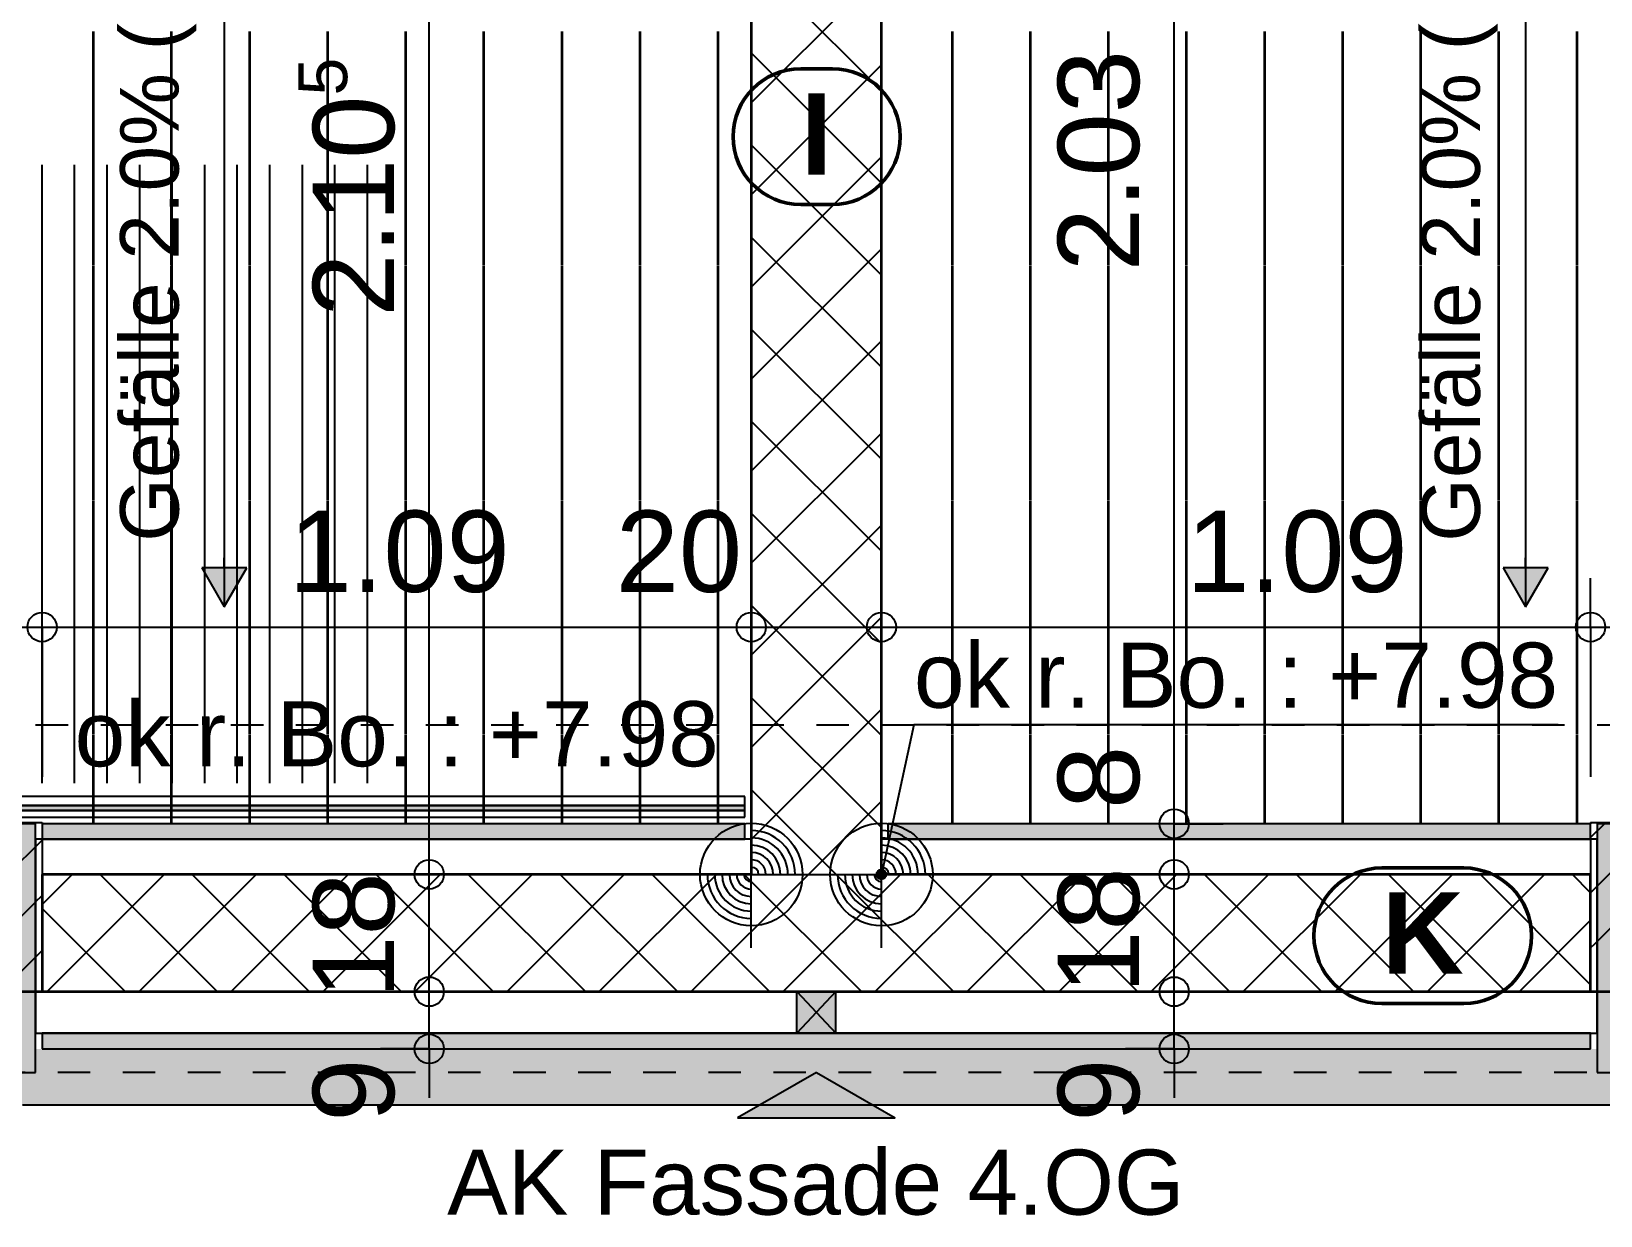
# Model space of a CAD drawing. Header units: centimetres. Extents: x 0.3 to 84.3, y 0.3 to 59.7.
# Drawn here: x 45.423 to 50.247, y 10.502 to 14.14 of the extents above; entities that cross this region are included whole.
import ezdxf

# ---------------------------------------------------------------- set-up
doc = ezdxf.new("R2010")
doc.units = ezdxf.units.CM
for name, pattern in [('AUSGEZOGEN', [0]), ('KURZGESTRICHELT', [0.25, 0.15, -0.1]), ('LINIE_17', [0.05, 0, -0.05]), ('PHANTOM', [63.5, 31.75, -6.35, 6.35, -6.35, 6.35, -6.35]), ('PUNKT', [6.35, 0, -6.35]), ('VERDECKT', [9.525, 6.35, -3.175])]:
    doc.linetypes.add(name, pattern=pattern)
for name, color, linetype, lineweight in [('Allgemein', 7, 'AUSGEZOGEN', 35), ('Ausbau Raeume', 7, 'AUSGEZOGEN', 35), ('Beton Ansicht', 7, 'AUSGEZOGEN', 25), ('Beton verdeckt vorne', 7, 'KURZGESTRICHELT', 25), ('Bodenplatte', 7, 'AUSGEZOGEN', 35), ('Decke', 7, 'AUSGEZOGEN', 35), ('Dichtung', 240, 'AUSGEZOGEN', 25), ('Entwaesserungsb._ Retentionb', 251, 'AUSGEZOGEN', 50), ('Fenster Spezialwand', 7, 'AUSGEZOGEN', 35), ('Holz Fassadenverkleidung', 7, 'AUSGEZOGEN', 35), ('Holz Unterkonstruktion', 7, 'AUSGEZOGEN', 50), ('Konstruktion oben', 7, 'VERDECKT', 25), ('Spengler', 7, 'AUSGEZOGEN', 35), ('Text Koten', 7, 'AUSGEZOGEN', 50), ('Text Werkplan Ausfuehrung', 7, 'AUSGEZOGEN', 50), ('Unterkonstruktion', 7, 'AUSGEZOGEN', 35), ('Wand Beton bewehrt', 7, 'AUSGEZOGEN', 35), ('Werkplan- Ausfuehrungsmasse', 7, 'AUSGEZOGEN', 25)]:
    doc.layers.add(name, color=color, linetype=linetype, lineweight=lineweight)
doc.styles.add('ARIAL', font='ARIAL.TTF')

msp = doc.modelspace()

# ---------------------------------------------------------------- hatches: boundary and pattern name
at = {"layer": 'Allgemein', "linetype": 'AUSGEZOGEN', "lineweight": 25}
for points in [[(45.436, 10.9417), (45.436, 11.7057), (45.356, 11.7057), (45.356, 10.9417)], [(45.456, 11.6577), (47.616, 11.6577), (47.616, 11.7057), (45.456, 11.7057)], [(48.056, 11.6577), (50.216, 11.6577), (50.216, 11.7057), (48.056, 11.7057)], [(50.236, 11.7057), (50.236, 10.9417), (50.316, 10.9417), (50.316, 11.7057)], [(50.216, 11.0617), (45.456, 11.0617), (45.456, 11.0137), (50.216, 11.0137)]]:
    msp.add_hatch(color=32, dxfattribs=at).paths.add_polyline_path(points)
at = {"layer": 'Entwaesserungsb._ Retentionb', "linetype": 'AUSGEZOGEN', "lineweight": 25}
for points in [[(45.947, 12.4919), (46.016, 12.3719), (46.085, 12.4919)], [(49.947, 12.4919), (50.016, 12.3719), (50.085, 12.4919)]]:
    msp.add_hatch(color=7, dxfattribs=at).paths.add_polyline_path(points)
at = {"layer": 'Fenster Spezialwand', "linetype": 'AUSGEZOGEN', "lineweight": 25, "true_color": 0x8cffff}
msp.add_hatch(color=131, dxfattribs=at).paths.add_polyline_path([(47.616, 11.7617), (32.476, 11.7617), (32.476, 11.7457), (47.616, 11.7457)])
at = {"layer": 'Holz Unterkonstruktion', "linetype": 'AUSGEZOGEN', "lineweight": 25}
msp.add_hatch(color=32, dxfattribs=at).paths.add_polyline_path([(47.776, 11.1897), (47.776, 11.0617), (47.896, 11.0617), (47.896, 11.1897)])
at = {"layer": 'Spengler', "linetype": 'AUSGEZOGEN', "lineweight": 25, "true_color": 0xfafafa}
msp.add_hatch(color=7, dxfattribs=at).paths.add_polyline_path([(50.236, 11.0137), (45.436, 11.0137), (45.436, 10.9417), (45.356, 10.9417), (45.356, 10.8417), (50.316, 10.8417), (50.316, 10.9417), (50.236, 10.9417)])
at = {"layer": 'Text Werkplan Ausfuehrung', "linetype": 'AUSGEZOGEN', "lineweight": 25}
for points in [[(48.0502, 11.5543), (48.025, 11.5598), (48.0213, 11.5529)], [(48.0502, 11.5543), (48.0213, 11.5529), (48.0507, 11.5466)], [(48.0507, 11.5466), (48.0213, 11.5529), (48.0218, 11.5451)], [(48.0507, 11.5466), (48.0218, 11.5451), (48.047, 11.5397)], [(48.047, 11.5397), (48.0218, 11.5451), (48.0259, 11.5387)], [(48.0461, 11.5607), (48.0314, 11.5639), (48.025, 11.5598)], [(48.0461, 11.5607), (48.025, 11.5598), (48.0502, 11.5543)], [(48.047, 11.5397), (48.0259, 11.5387), (48.0406, 11.5355)], [(48.0406, 11.5355), (48.0259, 11.5387), (48.0328, 11.5351)], [(48.0314, 11.5639), (48.0461, 11.5607), (48.0392, 11.5644)], [(47.836, 10.9417), (47.5935, 10.8017), (48.0785, 10.8017)]]:
    msp.add_hatch(color=7, dxfattribs=at).paths.add_polyline_path(points)

# ---------------------------------------------------------------- linework, layer by layer
at = {"layer": 'Allgemein', "color": 7, "linetype": 'AUSGEZOGEN', "lineweight": 25}
for p, q in [((45.436, 11.7057), (45.356, 11.7057)), ((45.436, 11.6577), (45.436, 11.7057)), ((47.616, 11.7057), (45.456, 11.7057)), ((45.456, 11.7057), (45.456, 11.6577)), ((47.616, 11.6577), (47.616, 11.7057)), ((50.216, 11.7057), (48.056, 11.7057)), ((48.056, 11.7057), (48.056, 11.6577)), ((50.216, 11.6577), (50.216, 11.7057)), ((50.236, 11.7057), (50.236, 11.6577)), ((50.316, 11.7057), (50.236, 11.7057)), ((45.436, 11.5897), (45.436, 11.6577)), ((45.456, 11.6577), (45.476, 11.6577)), ((45.476, 11.6577), (47.616, 11.6577)), ((48.056, 11.6577), (50.196, 11.6577)), ((50.196, 11.6577), (50.216, 11.6577)), ((50.236, 11.6577), (50.236, 11.5497)), ((45.436, 11.0617), (45.436, 11.5897)), ((50.236, 11.5497), (50.236, 11.0617)), ((45.436, 10.9417), (45.436, 11.0617)), ((45.476, 11.0617), (45.456, 11.0617)), ((45.456, 11.0617), (45.456, 11.0137)), ((50.196, 11.0617), (45.476, 11.0617)), ((50.216, 11.0617), (50.196, 11.0617)), ((50.216, 11.0137), (50.216, 11.0617)), ((50.236, 11.0617), (50.236, 10.9417)), ((45.456, 11.0137), (50.216, 11.0137)), ((45.356, 10.9417), (45.436, 10.9417)), ((50.236, 10.9417), (50.316, 10.9417))]:
    msp.add_line(p, q, dxfattribs=at)
at = {"layer": 'Ausbau Raeume', "color": 254, "linetype": 'AUSGEZOGEN', "lineweight": 35}
for p, q in [((45.6142, 13.4203), (45.6142, 14.1389)), ((45.8542, 13.4203), (45.8542, 14.1389)), ((46.0942, 13.4203), (46.0942, 14.1389)), ((46.3342, 13.4203), (46.3342, 14.1389)), ((46.5742, 13.4203), (46.5742, 14.1389)), ((46.8142, 13.4203), (46.8142, 14.1389)), ((47.0542, 13.4203), (47.0542, 14.1389)), ((47.2942, 13.4203), (47.2942, 14.1389)), ((47.5342, 13.4203), (47.5342, 14.1389)), ((48.2542, 13.4203), (48.2542, 14.1389)), ((48.4942, 13.4203), (48.4942, 14.1389)), ((48.7342, 13.4203), (48.7342, 14.1389)), ((48.9742, 13.4203), (48.9742, 14.1389)), ((49.2142, 13.4203), (49.2142, 14.1389)), ((49.4542, 13.4203), (49.4542, 14.1389)), ((49.6942, 13.4203), (49.6942, 14.1389)), ((49.9342, 13.4203), (49.9342, 14.1389)), ((50.1742, 13.4203), (50.1742, 14.1389)), ((45.6142, 12.7003), (45.6142, 13.4189)), ((45.8542, 12.7003), (45.8542, 13.4189)), ((46.0942, 12.7003), (46.0942, 13.4189)), ((46.3342, 12.7003), (46.3342, 13.4189)), ((46.5742, 12.7003), (46.5742, 13.4189)), ((46.8142, 12.7003), (46.8142, 13.4189)), ((47.0542, 12.7003), (47.0542, 13.4189)), ((47.2942, 12.7003), (47.2942, 13.4189)), ((47.5342, 12.7003), (47.5342, 13.4189)), ((48.2542, 12.7003), (48.2542, 13.4189)), ((48.4942, 12.7003), (48.4942, 13.4189)), ((48.7342, 12.7003), (48.7342, 13.4189)), ((48.9742, 12.7003), (48.9742, 13.4189)), ((49.2142, 12.7003), (49.2142, 13.4189)), ((49.4542, 12.7003), (49.4542, 13.4189)), ((49.6942, 12.7003), (49.6942, 13.4189)), ((49.9342, 12.7003), (49.9342, 13.4189)), ((50.1742, 12.7003), (50.1742, 13.4189)), ((45.6142, 11.9803), (45.6142, 12.6989)), ((45.8542, 11.9803), (45.8542, 12.6989)), ((46.0942, 11.9803), (46.0942, 12.6989)), ((46.3342, 11.9803), (46.3342, 12.6989)), ((46.5742, 11.9803), (46.5742, 12.6989)), ((46.8142, 11.9803), (46.8142, 12.6989)), ((47.0542, 11.9803), (47.0542, 12.6989)), ((47.2942, 11.9803), (47.2942, 12.6989)), ((47.5342, 11.9803), (47.5342, 12.6989)), ((48.2542, 11.9803), (48.2542, 12.6989)), ((48.4942, 11.9803), (48.4942, 12.6989)), ((48.7342, 11.9803), (48.7342, 12.6989)), ((48.9742, 11.9803), (48.9742, 12.6989)), ((49.2142, 11.9803), (49.2142, 12.6989)), ((49.4542, 11.9803), (49.4542, 12.6989)), ((49.6942, 11.9803), (49.6942, 12.6989)), ((49.9342, 11.9803), (49.9342, 12.6989)), ((50.1742, 11.9803), (50.1742, 12.6989)), ((45.6142, 11.7057), (45.6142, 11.9789)), ((45.8542, 11.7057), (45.8542, 11.9789)), ((46.0942, 11.7057), (46.0942, 11.9789)), ((46.3342, 11.7057), (46.3342, 11.9789)), ((46.5742, 11.7057), (46.5742, 11.9789)), ((46.8142, 11.7057), (46.8142, 11.9789)), ((47.0542, 11.7057), (47.0542, 11.9789)), ((47.2942, 11.7057), (47.2942, 11.9789)), ((47.5342, 11.7057), (47.5342, 11.9789)), ((48.2542, 11.7057), (48.2542, 11.9789)), ((48.4942, 11.7057), (48.4942, 11.9789)), ((48.7342, 11.7057), (48.7342, 11.9789)), ((48.9742, 11.7057), (48.9742, 11.9789)), ((49.2142, 11.7057), (49.2142, 11.9789)), ((49.4542, 11.7057), (49.4542, 11.9789)), ((49.6942, 11.7057), (49.6942, 11.9789)), ((49.9342, 11.7057), (49.9342, 11.9789)), ((50.1742, 11.7057), (50.1742, 11.9789))]:
    msp.add_line(p, q, dxfattribs=at)
at = {"layer": 'Beton Ansicht', "color": 7, "linetype": 'AUSGEZOGEN', "lineweight": 25}
for p, q in [((39.126, 11.7097), (45.456, 11.7097)), ((45.456, 11.7097), (45.456, 11.7057)), ((50.216, 11.7097), (50.216, 11.7057)), ((50.216, 11.7097), (56.546, 11.7097))]:
    msp.add_line(p, q, dxfattribs=at)
at = {"layer": 'Beton verdeckt vorne', "color": 7, "linetype": 'VERDECKT', "lineweight": 25}
for p, q in [((45.456, 11.7057), (45.456, 11.5497)), ((50.216, 11.6577), (50.216, 11.5497))]:
    msp.add_line(p, q, dxfattribs=at)
at = {"layer": 'Bodenplatte', "color": 92, "linetype": 'VERDECKT', "lineweight": 35, "true_color": 0x00c600}
msp.add_line((31.916, 11.1897), (63.756, 11.1897), dxfattribs=at)
at = {"layer": 'Decke', "color": 92, "linetype": 'PHANTOM', "lineweight": 35, "true_color": 0x00c600}
msp.add_line((31.916, 11.1897), (63.756, 11.1897), dxfattribs=at)
at = {"layer": 'Dichtung', "color": 21, "linetype": 'AUSGEZOGEN', "lineweight": 25, "true_color": 0xffa8a8}
for p, q in [((50.216, 11.6634), (50.2623, 11.7097)), ((45.3511, 11.5503), (45.456, 11.6551)), ((50.216, 11.4937), (50.357, 11.6347)), ((50.2302, 11.3381), (50.4419, 11.5498)), ((45.436, 11.4654), (45.456, 11.4854)), ((45.2238, 11.2533), (45.4356, 11.465)), ((50.216, 11.324), (50.2297, 11.3377)), ((45.33, 11.1897), (45.456, 11.3157))]:
    msp.add_line(p, q, dxfattribs=at)
at = {"layer": 'Entwaesserungsb._ Retentionb', "color": 7, "linetype": 'AUSGEZOGEN', "lineweight": 25}
for p, q in [((46.016, 14.6209), (46.016, 12.3719)), ((50.016, 14.6209), (50.016, 12.3719)), ((46.016, 12.4919), (46.016, 12.5219)), ((50.016, 12.4919), (50.016, 12.5219)), ((46.085, 12.4919), (45.947, 12.4919)), ((45.947, 12.4919), (46.016, 12.3719)), ((46.016, 12.3719), (46.085, 12.4919)), ((50.085, 12.4919), (49.947, 12.4919)), ((49.947, 12.4919), (50.016, 12.3719)), ((50.016, 12.3719), (50.085, 12.4919)), ((46.016, 12.3719), (46.016, 12.3719)), ((46.016, 12.3719), (46.016, 12.3719)), ((46.016, 12.3719), (46.016, 12.3719)), ((50.016, 12.3719), (50.016, 12.3719)), ((50.016, 12.3719), (50.016, 12.3719)), ((50.016, 12.3719), (50.016, 12.3719))]:
    msp.add_line(p, q, dxfattribs=at)
at = {"layer": 'Entwaesserungsb._ Retentionb', "color": 7, "linetype": 'LINIE_17', "lineweight": 25}
msp.add_line((32.436, 12.0097), (63.236, 12.0097), dxfattribs=at)
at = {"layer": 'Fenster Spezialwand', "color": 7, "linetype": 'AUSGEZOGEN', "lineweight": 25}
for p, q in [((45.456, 11.8297), (45.456, 13.7297)), ((45.556, 11.8297), (45.556, 13.7297)), ((45.656, 11.8297), (45.656, 13.7297)), ((45.756, 11.8297), (45.756, 13.7297)), ((45.856, 11.8297), (45.856, 13.7297)), ((45.956, 11.8297), (45.956, 13.7297)), ((46.056, 11.8297), (46.056, 13.7297)), ((46.156, 11.8297), (46.156, 13.7297)), ((46.256, 11.8297), (46.256, 13.7297)), ((46.356, 11.8297), (46.356, 13.7297)), ((46.456, 11.8297), (46.456, 13.7297)), ((47.616, 11.7897), (32.52, 11.7897)), ((47.616, 11.7617), (47.616, 11.7897)), ((32.456, 11.7257), (47.616, 11.7257)), ((32.476, 11.7457), (47.616, 11.7457)), ((47.616, 11.7457), (32.476, 11.7457)), ((32.492, 11.7617), (47.616, 11.7617)), ((47.616, 11.7617), (32.492, 11.7617)), ((47.616, 11.7457), (47.616, 11.7617)), ((47.616, 11.7257), (47.616, 11.7457))]:
    msp.add_line(p, q, dxfattribs=at)
at = {"layer": 'Holz Fassadenverkleidung', "color": 7, "linetype": 'LINIE_17', "lineweight": 25}
msp.add_line((64.004, 10.9417), (31.668, 10.9417), dxfattribs=at)
at = {"layer": 'Holz Unterkonstruktion', "color": 7, "linetype": 'AUSGEZOGEN', "lineweight": 25}
for p, q in [((47.776, 11.0617), (47.776, 11.1897)), ((47.776, 11.1897), (47.896, 11.1897)), ((47.896, 11.1897), (47.776, 11.0617)), ((47.776, 11.1897), (47.896, 11.0617)), ((47.896, 11.0617), (47.896, 11.1897)), ((47.776, 11.0617), (47.896, 11.0617))]:
    msp.add_line(p, q, dxfattribs=at)
at = {"layer": 'Konstruktion oben', "color": 7, "linetype": 'PUNKT', "lineweight": 35}
msp.add_line((64.004, 10.9417), (31.668, 10.9417), dxfattribs=at)
at = {"layer": 'Spengler', "color": 7, "linetype": 'AUSGEZOGEN', "lineweight": 25}
msp.add_line((45.396, 10.8417), (50.276, 10.8417), dxfattribs=at)
at = {"layer": 'Text Koten', "color": 240, "linetype": 'AUSGEZOGEN', "lineweight": 25}
for p, q in [((47.636, 11.3247), (47.636, 11.7747)), ((48.036, 11.3247), (48.036, 11.7747)), ((47.636, 11.3922), (47.636, 11.7072)), ((48.036, 11.3922), (48.036, 11.7072)), ((47.411, 11.5497), (47.861, 11.5497)), ((47.4787, 11.5497), (47.7935, 11.5497)), ((47.811, 11.5497), (48.261, 11.5497)), ((47.8787, 11.5497), (48.1935, 11.5497))]:
    msp.add_line(p, q, dxfattribs=at)
for centre in [(47.636, 11.5497), (48.036, 11.5497)]:
    msp.add_circle(centre, 0.1575, dxfattribs=at)
for centre, radius, start, end in [((47.636, 11.5497), 0.135, 0, 90), ((48.036, 11.5497), 0.135, 0, 90), ((47.636, 11.5497), 0.1125, 0, 90), ((47.636, 11.5497), 0.09, 0, 90), ((48.036, 11.5497), 0.1125, 0, 90), ((48.036, 11.5497), 0.09, 0, 90), ((47.636, 11.5497), 0.0675, 0, 90), ((47.636, 11.5497), 0.045, 0, 90), ((48.036, 11.5497), 0.0675, 0, 90), ((48.036, 11.5497), 0.045, 0, 90), ((47.636, 11.5497), 0.135, 180, 270), ((47.636, 11.5497), 0.1125, 180, 270), ((47.636, 11.5497), 0.09, 180, 270), ((47.636, 11.5497), 0.0675, 180, 270), ((47.636, 11.5497), 0.045, 180, 270), ((47.636, 11.5497), 0.0225, 180, 270), ((47.636, 11.5497), 0.0225, 0, 90), ((48.036, 11.5497), 0.135, 180, 270), ((48.036, 11.5497), 0.1125, 180, 270), ((48.036, 11.5497), 0.09, 180, 270), ((48.036, 11.5497), 0.0675, 180, 270), ((48.036, 11.5497), 0.045, 180, 270), ((48.036, 11.5497), 0.0225, 180, 270), ((48.036, 11.5497), 0.0225, 0, 90)]:
    msp.add_arc(centre, radius, start, end, dxfattribs=at)
at = {"layer": 'Text Werkplan Ausfuehrung', "color": 92, "linetype": 'AUSGEZOGEN', "lineweight": 50, "true_color": 0x00b300}
for p, q in [((47.8851, 14.0247), (47.7881, 14.0247)), ((47.8851, 13.6081), (47.7881, 13.6081)), ((49.8261, 11.5697), (49.5739, 11.5697)), ((49.8261, 11.1531), (49.5739, 11.1531))]:
    msp.add_line(p, q, dxfattribs=at)
at = {"layer": 'Text Werkplan Ausfuehrung', "color": 7, "linetype": 'AUSGEZOGEN', "lineweight": 25}
for p, q in [((48.136, 12.0097), (48.036, 11.5497)), ((50.116, 12.0097), (48.136, 12.0097)), ((48.0213, 11.5529), (48.0213, 11.5529)), ((48.0328, 11.5351), (48.0328, 11.5351)), ((48.0392, 11.5644), (48.0392, 11.5644)), ((48.0507, 11.5466), (48.0507, 11.5466)), ((47.836, 10.9417), (47.5935, 10.8017)), ((47.836, 10.9417), (48.0785, 10.8017)), ((47.5935, 10.8017), (48.0785, 10.8017))]:
    msp.add_line(p, q, dxfattribs=at)
msp.add_circle((48.036, 11.5497), 0.015, dxfattribs=at)
at = {"layer": 'Text Werkplan Ausfuehrung', "color": 92, "linetype": 'AUSGEZOGEN', "lineweight": 50, "true_color": 0x00b300}
for centre, start, end in [((47.7881, 13.8164), 90, 270), ((47.8851, 13.8164), 270, 90), ((49.5739, 11.3614), 90, 270), ((49.8261, 11.3614), 270, 90)]:
    msp.add_arc(centre, 0.2083, start, end, dxfattribs=at)
at = {"layer": 'Unterkonstruktion', "color": 7, "linetype": 'AUSGEZOGEN', "lineweight": 25}
for p, q in [((45.456, 11.6577), (45.436, 11.6577)), ((45.436, 11.6577), (45.436, 11.5897)), ((45.476, 11.6577), (45.456, 11.6577)), ((47.616, 11.6577), (45.476, 11.6577)), ((47.636, 11.6577), (47.616, 11.6577)), ((47.636, 11.5977), (47.636, 11.6577)), ((48.056, 11.6577), (48.036, 11.6577)), ((48.036, 11.6577), (48.036, 11.5977)), ((50.196, 11.6577), (48.056, 11.6577)), ((50.216, 11.6577), (50.196, 11.6577)), ((50.236, 11.6577), (50.216, 11.6577)), ((50.236, 11.5497), (50.236, 11.6577)), ((45.436, 11.5897), (45.436, 11.0617)), ((47.636, 11.5497), (47.636, 11.5977)), ((48.036, 11.5977), (48.036, 11.5497)), ((45.456, 11.1897), (45.456, 11.5497)), ((45.456, 11.5497), (45.476, 11.5497)), ((45.476, 11.5497), (47.636, 11.5497)), ((48.036, 11.5497), (50.196, 11.5497)), ((50.196, 11.5497), (50.216, 11.5497)), ((50.216, 11.5497), (50.216, 11.1897)), ((50.236, 11.0617), (50.236, 11.5497)), ((45.476, 11.1897), (45.456, 11.1897)), ((50.196, 11.1897), (45.476, 11.1897)), ((50.216, 11.1897), (50.196, 11.1897)), ((45.436, 11.0617), (45.456, 11.0617)), ((45.456, 11.0617), (45.476, 11.0617)), ((45.476, 11.0617), (50.196, 11.0617)), ((50.196, 11.0617), (50.216, 11.0617)), ((50.216, 11.0617), (50.236, 11.0617))]:
    msp.add_line(p, q, dxfattribs=at)
at = {"layer": 'Wand Beton bewehrt', "color": 7, "linetype": 'AUSGEZOGEN', "lineweight": 35}
for p, q in [((47.636, 15.7637), (47.636, 11.6577)), ((48.036, 11.7057), (48.036, 15.7637)), ((48.036, 11.6577), (48.036, 11.7057)), ((47.636, 11.6577), (47.636, 11.5977)), ((48.036, 11.5977), (48.036, 11.6577)), ((47.636, 11.5977), (47.636, 11.5497)), ((48.036, 11.5497), (48.036, 11.5977)), ((45.476, 11.5497), (45.456, 11.5497)), ((45.456, 11.5497), (45.456, 11.1897)), ((47.636, 11.5497), (45.476, 11.5497)), ((50.196, 11.5497), (48.036, 11.5497)), ((50.216, 11.5497), (50.196, 11.5497)), ((50.216, 11.1897), (50.216, 11.5497)), ((45.456, 11.1897), (45.476, 11.1897)), ((45.476, 11.1897), (50.196, 11.1897)), ((50.196, 11.1897), (50.216, 11.1897))]:
    msp.add_line(p, q, dxfattribs=at)
at = {"layer": 'Wand Beton bewehrt', "color": 7, "linetype": 'AUSGEZOGEN', "lineweight": 25}
for p, q in [((47.636, 14.3566), (48.036, 13.9566)), ((47.636, 13.92), (48.036, 14.32)), ((47.636, 14.0737), (48.036, 13.6737)), ((47.636, 13.6372), (48.036, 14.0372)), ((47.636, 13.7909), (48.036, 13.3909)), ((47.636, 13.3543), (48.036, 13.7543)), ((47.636, 13.508), (48.036, 13.108)), ((47.636, 13.0715), (48.036, 13.4715)), ((47.636, 13.2252), (48.036, 12.8252)), ((47.636, 12.7886), (48.036, 13.1886)), ((47.636, 12.9424), (48.036, 12.5424)), ((47.636, 12.5058), (48.036, 12.9058)), ((47.636, 12.6595), (48.036, 12.2595)), ((47.636, 12.2229), (48.036, 12.6229)), ((47.636, 12.3767), (48.036, 11.9767)), ((47.636, 11.9401), (48.036, 12.3401)), ((47.636, 12.0938), (48.036, 11.6938)), ((47.636, 11.6573), (48.036, 12.0573)), ((47.636, 11.811), (47.8973, 11.5497)), ((47.8113, 11.5497), (48.036, 11.7744)), ((45.456, 11.4572), (45.5486, 11.5497)), ((45.4714, 11.1897), (45.8314, 11.5497)), ((45.9945, 11.1897), (45.6345, 11.5497)), ((45.7543, 11.1897), (46.1143, 11.5497)), ((46.2774, 11.1897), (45.9174, 11.5497)), ((46.0371, 11.1897), (46.3971, 11.5497)), ((46.5602, 11.1897), (46.2002, 11.5497)), ((46.3199, 11.1897), (46.6799, 11.5497)), ((46.843, 11.1897), (46.483, 11.5497)), ((46.6028, 11.1897), (46.9628, 11.5497)), ((47.1259, 11.1897), (46.7659, 11.5497)), ((46.8856, 11.1897), (47.2456, 11.5497)), ((47.4087, 11.1897), (47.0487, 11.5497)), ((47.1685, 11.1897), (47.5285, 11.5497)), ((47.6916, 11.1897), (47.3316, 11.5497)), ((47.4513, 11.1897), (47.8113, 11.5497)), ((47.9744, 11.1897), (47.6144, 11.5497)), ((47.7342, 11.1897), (48.0942, 11.5497)), ((48.2573, 11.1897), (47.8973, 11.5497)), ((48.017, 11.1897), (48.377, 11.5497)), ((48.5401, 11.1897), (48.1801, 11.5497)), ((48.2998, 11.1897), (48.6598, 11.5497)), ((48.8229, 11.1897), (48.4629, 11.5497)), ((48.5827, 11.1897), (48.9427, 11.5497)), ((49.1058, 11.1897), (48.7458, 11.5497)), ((48.8655, 11.1897), (49.2255, 11.5497)), ((49.3886, 11.1897), (49.0286, 11.5497)), ((49.1484, 11.1897), (49.5084, 11.5497)), ((49.6715, 11.1897), (49.3115, 11.5497)), ((49.4312, 11.1897), (49.7912, 11.5497)), ((49.9543, 11.1897), (49.5943, 11.5497)), ((49.7141, 11.1897), (50.0741, 11.5497)), ((50.216, 11.2109), (49.8771, 11.5497)), ((50.216, 11.4937), (50.16, 11.5497)), ((45.7117, 11.1897), (45.456, 11.4454)), ((49.9969, 11.1897), (50.216, 11.4088))]:
    msp.add_line(p, q, dxfattribs=at)
at = {"layer": 'Werkplan- Ausfuehrungsmasse', "color": 7, "linetype": 'AUSGEZOGEN', "lineweight": 25}
for p, q in [((46.646, 11.5497), (46.646, 15.7637)), ((48.936, 11.7057), (48.936, 15.7637)), ((45.456, 12.3097), (45.456, 12.4597)), ((47.636, 12.3097), (47.636, 12.4597)), ((48.036, 12.3097), (48.036, 12.4597)), ((50.216, 12.3097), (50.216, 12.4597)), ((39.126, 12.3097), (45.456, 12.3097)), ((45.456, 12.3097), (45.456, 12.1597)), ((45.456, 12.3097), (47.636, 12.3097)), ((47.636, 12.3097), (47.636, 12.1597)), ((47.636, 12.3097), (47.636, 12.3097)), ((47.636, 12.3097), (48.036, 12.3097)), ((48.036, 12.3097), (48.036, 12.1597)), ((48.036, 12.3097), (48.036, 12.3097)), ((48.036, 12.3097), (50.216, 12.3097)), ((50.216, 12.3097), (50.216, 12.1597)), ((50.216, 12.3097), (56.546, 12.3097)), ((48.936, 11.7057), (48.786, 11.7057)), ((48.936, 11.7057), (49.086, 11.7057)), ((48.936, 11.7057), (48.936, 11.7057)), ((48.936, 11.5497), (48.936, 11.7057)), ((46.646, 11.5497), (46.496, 11.5497)), ((46.646, 11.5497), (46.796, 11.5497)), ((46.646, 11.1897), (46.646, 11.5497)), ((48.936, 11.5497), (48.786, 11.5497)), ((48.936, 11.5497), (49.086, 11.5497)), ((48.936, 11.5497), (48.936, 11.5497)), ((48.936, 11.1897), (48.936, 11.5497)), ((46.646, 11.1897), (46.496, 11.1897)), ((46.646, 11.1897), (46.796, 11.1897)), ((46.646, 11.0137), (46.646, 11.1897)), ((48.936, 11.1897), (48.786, 11.1897)), ((48.936, 11.1897), (49.086, 11.1897)), ((48.936, 11.1897), (48.936, 11.1897)), ((48.936, 11.0137), (48.936, 11.1897)), ((46.646, 11.0137), (46.496, 11.0137)), ((46.646, 11.0137), (46.796, 11.0137)), ((46.646, 11.0137), (46.646, 10.8637)), ((48.936, 11.0137), (48.786, 11.0137)), ((48.936, 11.0137), (49.086, 11.0137)), ((48.936, 11.0137), (48.936, 11.0137)), ((48.936, 11.0137), (48.936, 10.8637))]:
    msp.add_line(p, q, dxfattribs=at)
for points in [[(45.456, 12.3097), (45.456, 12.1772), (45.456, 12.1772), (45.456, 12.1284), (45.456, 12.1284), (45.456, 11.8497)], [(50.216, 12.3097), (50.216, 12.1076), (50.216, 12.1076), (50.216, 12.0425), (50.216, 12.0425), (50.216, 11.8497)]]:
    msp.add_lwpolyline(points, dxfattribs=at)
for centre in [(45.456, 12.3097), (47.636, 12.3097), (48.036, 12.3097), (50.216, 12.3097), (48.936, 11.7057), (46.646, 11.5497), (48.936, 11.5497), (46.646, 11.1897), (48.936, 11.1897), (46.646, 11.0137), (48.936, 11.0137)]:
    msp.add_circle(centre, 0.045, dxfattribs=at)

# ---------------------------------------------------------------- texts
at = {"layer": 'Entwaesserungsb._ Retentionb', "color": 7, "linetype": 'AUSGEZOGEN', "lineweight": 35, "char_height": 0.18, "width": 0.09, "attachment_point": 7, "rotation": 90, "style": 'ARIAL'}
for insert in [(45.93, 12.5719), (49.93, 12.5719)]:
    msp.add_mtext('Gefälle\\~2.0%\\~(roh)', dxfattribs=dict(at, insert=insert))
at = {"layer": 'Text Koten', "color": 7, "linetype": 'AUSGEZOGEN', "lineweight": 35, "char_height": 0.2, "width": 0.1, "attachment_point": 7, "style": 'ARIAL'}
for insert in [(48.136, 12.0591), (45.556, 11.8791)]:
    msp.add_mtext('ok\\~r.\\~Bo.\\~:\\~+7.98', dxfattribs=dict(at, insert=insert))
at = {"layer": 'Text Werkplan Ausfuehrung', "color": 92, "linetype": 'AUSGEZOGEN', "lineweight": 50, "true_color": 0x00b300, "char_height": 0.25, "width": 0.125, "attachment_point": 7, "style": 'ARIAL'}
for s, insert in [('\\fArial|i0|b1|c0|p0;I', (47.7881, 13.6997)), ('\\fArial|i0|b1|c0|p0;K', (49.5739, 11.2447))]:
    msp.add_mtext(s, dxfattribs=dict(at, insert=insert))
at = {"layer": 'Text Werkplan Ausfuehrung', "color": 7, "linetype": 'AUSGEZOGEN', "lineweight": 35, "insert": (46.701, 10.5017), "char_height": 0.2, "width": 0.1, "attachment_point": 7, "style": 'ARIAL'}
msp.add_mtext('AK\\~Fassade\\~4.OG', dxfattribs=at)
at = {"layer": 'Werkplan- Ausfuehrungsmasse', "color": 7, "linetype": 'AUSGEZOGEN', "lineweight": 50, "attachment_point": 7, "rotation": 90, "style": 'ARIAL'}
for s, insert, char_height, width in [('5', (46.3959, 13.9425), 0.15, 0.075), ('2.03', (48.8316, 13.4028), 0.25, 0.125), ('2.10', (46.5417, 13.2628), 0.25, 0.125), ('8', (48.8317, 11.7507), 0.25, 0.125), ('18', (46.5417, 11.168), 0.25, 0.125), ('18', (48.8317, 11.1832), 0.25, 0.125), ('9', (46.5417, 10.7898), 0.25, 0.125), ('9', (48.8317, 10.7898), 0.25, 0.125)]:
    msp.add_mtext(s, dxfattribs=dict(at, insert=insert, char_height=char_height, width=width))
at = {"layer": 'Werkplan- Ausfuehrungsmasse', "color": 7, "linetype": 'AUSGEZOGEN', "lineweight": 50, "char_height": 0.25, "width": 0.125, "attachment_point": 7, "style": 'ARIAL'}
for s, insert in [('1.09', (46.2138, 12.414)), ('20', (47.2192, 12.414)), ('1.09', (48.9738, 12.414))]:
    msp.add_mtext(s, dxfattribs=dict(at, insert=insert))

doc.saveas('drawing.dxf')
